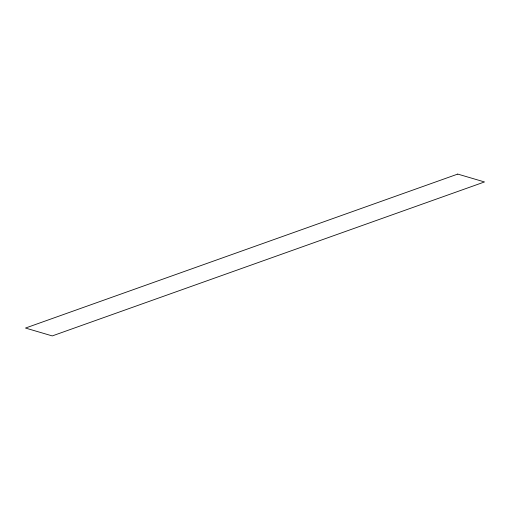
<?xml version="1.0" encoding="UTF-8"?>
<svg xmlns="http://www.w3.org/2000/svg" width="510" height="510" viewBox="0 0 510 510"><rect width="100%" height="100%" fill="white"/><g stroke="black" fill="none" stroke-linecap="round" stroke-linejoin="round"><path stroke-width="0.76" d="M457.744 174.082L25.5 328.051L52.256 335.918L484.5 181.949L457.744 174.082"/></g></svg>
